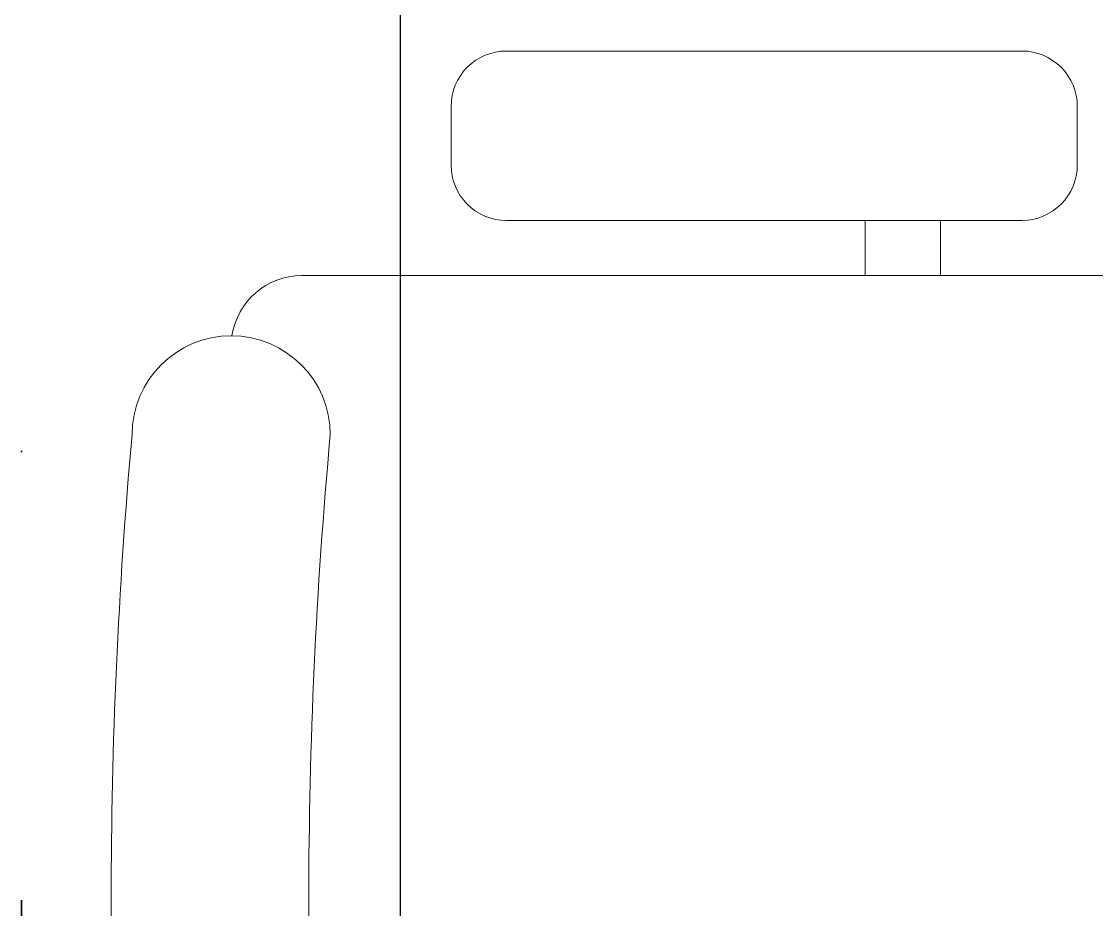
# Model space of a CAD drawing. Header units: inches. Extents: x -12418 to 183584, y -29325 to 19878.
# Drawn here: x 5865.8 to 6246.6, y -8953.8 to -8639.4 of the extents above; entities that cross this region are included whole.
import ezdxf

# ---------------------------------------------------------------- set-up
doc = ezdxf.new("R2010")
doc.units = ezdxf.units.IN
doc.header["$LTSCALE"] = 25
doc.header["$MEASUREMENT"] = 0
doc.linetypes.add('DASHDOT', pattern=[25.4, 12.7, -6.35, 0, -6.35])
doc.layers.get('0').update_dxf_attribs({"color": 8})
doc.layers.add('00-Ground Floor$0$False Ceiling', color=251, linetype='Continuous')
doc.layers.add('00-Ground Floor$0$LOADING', color=253, linetype='Continuous', lineweight=5)
doc.layers.add('E-LITE-CLNG-CNDT', color=6, linetype='DASHDOT', lineweight=35)

# ---------------------------------------------------------------- blocks, each defined once
blk = doc.blocks.new('00-Ground Floor$0$GF21018-P')
at = {"color": 0}
for p, q in [((-0.2206958158158443, 0.4756307261486727), (-0.2206958158158443, 0.0674977280054634)), ((-0.2805980196294406, 0.3422072443699342), (-0.2598282612620899, 0.3422072443699342)), ((-0.3002131404457629, 0.322592123553612), (-0.3002131404457629, 0.1400010304266672)), ((-0.2402131404457641, 0.322592123553612), (-0.2402131404457641, 0.1400010304266708)), ((-0.2402131404457641, 0.2937232591883401), (-0.2206958158158443, 0.2937232591883365)), ((-0.2402131404457641, 0.2670847420663591), (-0.2206958158158443, 0.2670847420663591)), ((-0.2805980196294406, 0.1203859096103415), (-0.2598282612620899, 0.120385909610345))]:
    blk.add_line(p, q, dxfattribs=at)
for centre, radius, start, end in [((-0.2805980196294406, 0.322592123553612), 0.0196151208163253, 90, 180.0000000000001), ((-0.2598282612620899, 0.322592123553612), 0.0196151208163253, 359.9999999999999, 90), ((-0.2805980196294406, 0.1400010304266672), 0.0196151208163253, 180.0000000000001, 270.0000000000004), ((-0.2598282612620899, 0.1400010304266708), 0.0196151208163253, 270.0000000000006, 359.9999999999999), ((-0.1642902328567111, 0.0424977280054613), 0.0351139560901341, 90.00000000000004, 270), ((-4.0174444003e-06, 1.846735474002139), 1.776735474005004, 264.6945553321505, 275.3052680112835), ((-0.1956958158158457, 0.0674977280054634), 0.025, 179.9999999999999, 261.4720758531367), ((-3.2405935642e-06, 1.831363171438854), 1.831363171441721, 264.8532206013883, 275.1469821681523)]:
    blk.add_arc(centre, radius, start, end, dxfattribs=at)
blk = doc.blocks.new('00-Ground Floor$0$A$Ce9e1c4c3')
at = {"layer": '00-Ground Floor$0$False Ceiling', "color": 254, "linetype": 'Continuous'}
blk.add_line((-94000, -10017.42710642137), (-94000, -6347.427106421253), dxfattribs=at)
blk = doc.blocks.new('00-Ground Floor')
at = {"layer": '00-Ground Floor$0$False Ceiling', "color": 254}
blk.add_blockref('00-Ground Floor$0$A$Ce9e1c4c3', (100000, 3.922645561091311e-24), dxfattribs=at)
at = {"layer": '00-Ground Floor$0$LOADING', "extrusion": (-7.774263848861105e-06, -8.1701128856128e-07, 0.9999999999694468), "xscale": 1000.000000000003, "yscale": 1000.000000000003, "zscale": 1000.000000000003, "rotation": 269.9985892353254}
blk.add_blockref('00-Ground Floor$0$GF21018-P', (5897.551230111398, -8950.054611120193, -0.03469562963543327), dxfattribs=at)

msp = doc.modelspace()

# ---------------------------------------------------------------- linework, layer by layer
at = {"layer": 'E-LITE-CLNG-CNDT', "color": 1}
msp.add_lwpolyline([(6000, -5699.999999999955), (5940.778069865657, -5699.999999999955, 0.414213562373095), (5865.778069865657, -5774.999999999955), (5865.778069865657, -9231.036271308869, 0.414213562373095), (5940.778069865657, -9306.036271308869), (5999.999999999999, -9306.036271308869)], format="xyb", dxfattribs=at)

# ---------------------------------------------------------------- block references
msp.add_blockref('00-Ground Floor', (0, 0), dxfattribs=at)

doc.saveas('drawing.dxf')
